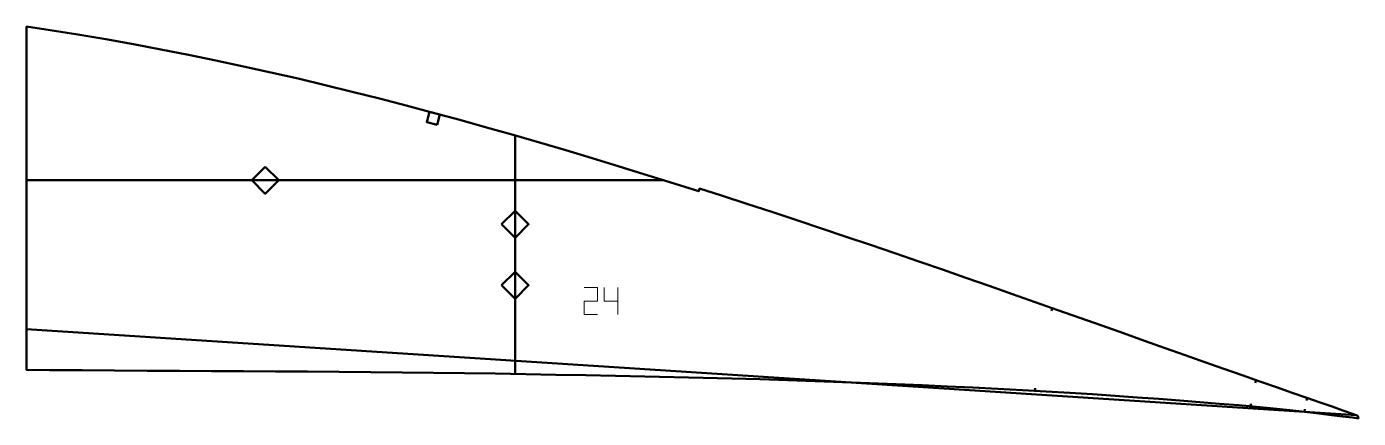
# Model space of a CAD drawing. Header units: metres. Extents: x 507 to 1000, y 112 to 257.
import ezdxf

# ---------------------------------------------------------------- set-up
doc = ezdxf.new("R2010")
doc.units = ezdxf.units.M
doc.layers.add('Layer', color=1, linetype='Continuous', lineweight=50)
doc.layers.add('NumLabel', color=1, linetype='Continuous', lineweight=15)

msp = doc.modelspace()

# ---------------------------------------------------------------- linework, layer by layer
at = {"layer": 'Layer', "color": 7}
for p, q in [((687.76, 128.3), (687.76, 216.52)), ((507.05, 200), (742.79, 200)), ((589.33, 200), (601.33, 200)), ((687.76, 177.69), (687.76, 189.69)), ((687.76, 155.12), (687.76, 167.12)), ((507.05, 144.85), (998.92, 113.05))]:
    msp.add_line(p, q, dxfattribs=at)
at = {"layer": 'Layer'}
for p, q in [((886.5, 152.66), (886.17, 151.71)), ((961.93, 125.99), (961.6, 125.05)), ((880.18, 123.06), (880.1, 122.07)), ((980.83, 119.44), (980.5, 118.49)), ((959.98, 117.29), (959.9, 116.29)), ((979.86, 115.27), (979.8, 114.27))]:
    msp.add_line(p, q, dxfattribs=at)
for points in [[(999.55, 112.82), (997.5, 113.56), (994.03, 114.81), (990.07, 116.22), (985.63, 117.79), (980.68, 119.49), (975.27, 121.36), (969.44, 123.37), (963.25, 125.53), (956.75, 127.81), (949.97, 130.19), (942.94, 132.68), (935.7, 135.24), (928.24, 137.88), (920.6, 140.59), (912.79, 143.35), (904.82, 146.18), (896.72, 149.05), (888.49, 151.96), (880.16, 154.9), (871.72, 157.87), (863.19, 160.86), (854.56, 163.87), (845.85, 166.9), (837.06, 169.94), (828.19, 172.99), (819.24, 176.04), (810.23, 179.1), (801.15, 182.15), (791.99, 185.2), (782.78, 188.24), (773.49, 191.27), (764.15, 194.29), (756.02, 196.89), (755.71, 195.93), (754.44, 196.34), (744.97, 199.32), (735.44, 202.28), (725.85, 205.23), (716.21, 208.15), (706.52, 211.05), (696.78, 213.91), (686.99, 216.74), (677.17, 219.54), (667.31, 222.28), (657.42, 224.98), (647.49, 227.62), (637.53, 230.2), (627.53, 232.72), (617.51, 235.17), (607.45, 237.56), (597.36, 239.87), (587.24, 242.11), (577.1, 244.27), (566.93, 246.36), (556.74, 248.37), (546.53, 250.29), (536.31, 252.12), (526.04, 253.85), (515.75, 255.49), (507.05, 256.81), (507.05, 129.78), (515.51, 129.72), (527.56, 129.65), (539.59, 129.57), (551.6, 129.5), (563.56, 129.42), (575.47, 129.35), (587.33, 129.29), (599.16, 129.24), (610.94, 129.18), (622.67, 129.1), (634.37, 129.01), (646, 128.9), (657.56, 128.78), (669.02, 128.62), (680.39, 128.43), (691.67, 128.22), (702.84, 128.02), (713.92, 127.82), (724.91, 127.61), (735.8, 127.39), (746.59, 127.14), (757.29, 126.88), (767.88, 126.6), (778.33, 126.32), (788.63, 126.01), (798.81, 125.66), (808.9, 125.29), (818.86, 124.92), (828.67, 124.54), (838.31, 124.15), (847.78, 123.72), (857.13, 123.26), (866.35, 122.79), (875.42, 122.32), (884.27, 121.84), (892.92, 121.34), (901.4, 120.8), (909.74, 120.23), (917.92, 119.65), (925.9, 119.08), (933.63, 118.5), (941.12, 117.91), (948.37, 117.31), (955.34, 116.7), (962.01, 116.1), (968.34, 115.49), (974.31, 114.88), (979.88, 114.26), (985.04, 113.67), (989.72, 113.12), (993.9, 112.62), (997.56, 112.16), (999.72, 111.88), (999.55, 112.82)], [(658.91, 220.43), (655.05, 221.48), (656.1, 225.34), (659.96, 224.29), (658.91, 220.43)], [(595.33, 205), (600.33, 200), (595.33, 195), (590.33, 200), (595.33, 205)], [(682.76, 183.69), (687.76, 188.69), (692.76, 183.69), (687.76, 178.69), (682.76, 183.69)], [(682.76, 161.12), (687.76, 166.12), (692.76, 161.12), (687.76, 156.12), (682.76, 161.12)]]:
    msp.add_lwpolyline(points, close=True, dxfattribs=at)
at = {"layer": 'NumLabel', "color": 1}
for points in [[(713.25, 160.3), (718.25, 160.3), (718.25, 155.3), (713.25, 155.3), (713.25, 150.3), (718.25, 150.3)], [(720.75, 160.3), (720.75, 155.3), (725.75, 155.3), (725.75, 160.3), (725.75, 150.3)]]:
    msp.add_lwpolyline(points, dxfattribs=at)

doc.saveas('drawing.dxf')
